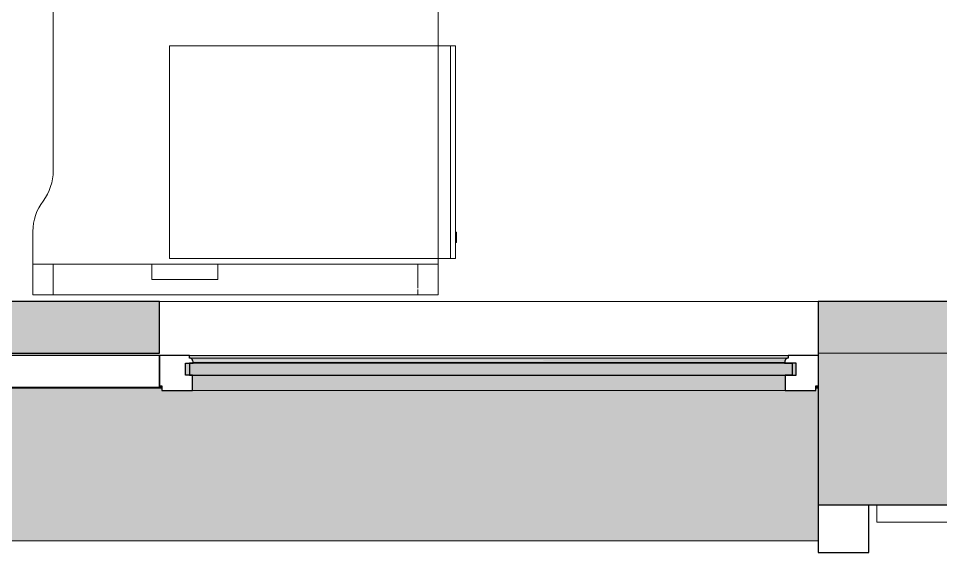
# Model space of a CAD drawing. Header units: millimetres. Extents: x 155927 to 295199, y -4084 to 97293.
# Drawn here: x 222864 to 224684, y 8874 to 9928 of the extents above; entities that cross this region are included whole.
import ezdxf

# ---------------------------------------------------------------- set-up
doc = ezdxf.new("R2010")
doc.units = ezdxf.units.MM
doc.header["$MEASUREMENT"] = 0
for name, color, linetype, lineweight in [('A-GLAZ', 7, 'CONTINUOUS', 9), ('A-GLAZ-CURT', 7, 'CONTINUOUS', 9), ('A-WALL', 7, 'CONTINUOUS', 9), ('A-WALL-PATT', 7, 'CONTINUOUS', 9), ('I-FURN', 8, 'CONTINUOUS', 9), ('I-WALL', 7, 'CONTINUOUS', 9)]:
    doc.layers.add(name, color=color, linetype=linetype, lineweight=lineweight)

msp = doc.modelspace()

# ---------------------------------------------------------------- hatches: boundary and pattern name
at = {"layer": 'A-GLAZ'}
h = msp.add_hatch(color=256, dxfattribs=at)
h.paths.add_polyline_path([(221850.8, 9202.6), (221850.8, 9262.5), (221845.8, 9262.5), (221845.8, 9202.6)], flags=0)
h.paths.add_polyline_path([(223206.4, 9255.8), (223203.6, 9257.5), (223204.9, 9256.4), (223206, 9255.9)], flags=0)
h.paths.add_polyline_path([(217812.4, 9255.8), (217809.6, 9257.5), (217810.9, 9256.4), (217812, 9255.9)], flags=0)
h.paths.add_polyline_path([(220509.4, 9255.8), (220506.6, 9257.5), (220507.9, 9256.4), (220509, 9255.9)], flags=0)
h.paths.add_polyline_path([(215116.4, 9255.8), (215113.6, 9257.5), (215114.9, 9256.4), (215116, 9255.9)], flags=0)
h.paths.add_polyline_path([(212419.4, 9255.8), (212416.6, 9257.5), (212417.9, 9256.4), (212419, 9255.9)], flags=0)
h.paths.add_polyline_path([(209722.4, 9255.8), (209719.6, 9257.5), (209720.9, 9256.4), (209722, 9255.9)], flags=0)
for points in [[(223202.1, 9223.6), (223202, 9247.5), (223194.1, 9247.5), (223194.1, 9223.6)], [(224379.8, 9257.5), (224383.6, 9258.3), (224383.6, 9262.5), (223202, 9262.5), (223202, 9257.5), (224377.8, 9257.5)], [(224374.7, 9223.6), (224399.6, 9223.6), (224399.6, 9247.5), (223202.1, 9247.5), (223202.1, 9223.6), (223774.4, 9223.6)], [(224377.8, 9252.6), (224379.6, 9256.2), (224379.8, 9257.5), (223204.9, 9257), (223207.6, 9253.9), (223208.3, 9252.6), (224377.4, 9252.6)], [(224376.4, 9248.6), (224377.6, 9252.6), (223208, 9251.5), (223209.3, 9248.6), (224374.7, 9248.6)], [(224376.4, 9247.5), (224376.4, 9248.6), (224374.7, 9247.5)], [(224374.7, 9193.6), (224377.6, 9193.6), (224377.6, 9223.6), (223208, 9223.6), (223208, 9193.6), (223774.4, 9193.6)], [(224374.7, 8896.6), (224442.8, 8896.6), (224442.8, 9198.3), (224438.5, 9198.3), (224438.5, 9193.6), (223147.2, 9193.6), (223147.2, 9198.3), (221841.5, 9198.3), (221841.5, 9193.6), (220450.2, 9193.6), (220450.2, 9198.3), (219144.5, 9198.3), (219144.5, 9193.6), (217753.2, 9193.6), (217753.2, 9198.3), (216448.5, 9198.3), (216448.5, 9193.6), (215057.2, 9193.6), (215057.2, 9198.3), (213751.5, 9198.3), (213751.5, 9193.6), (212360.2, 9193.6), (212360.2, 9198.3), (211054.5, 9198.3), (211054.5, 9193.6), (209663.2, 9193.6), (209663.2, 9198.3), (209658.8, 9198.3), (209658.8, 8896.6), (223774.4, 8896.6)]]:
    msp.add_hatch(color=256, dxfattribs=at).paths.add_polyline_path(points, flags=0)
h = msp.add_hatch(color=256, dxfattribs=at)
h.paths.add_polyline_path([(224442.8, 9198.3), (224442.8, 9200.4), (224438.5, 9200.4), (224438.5, 9198.3)], flags=0)
h.paths.add_polyline_path([(223147.2, 9198.3), (223147.2, 9200.4), (221841.5, 9200.4), (221841.5, 9198.3), (223142.8, 9198.3)], flags=0)
h.paths.add_polyline_path([(220172.3, 9198.3), (220450.2, 9198.3), (220450.2, 9200.4), (219144.5, 9200.4), (219144.5, 9198.3), (219148.8, 9198.3)], flags=0)
h.paths.add_polyline_path([(217753.2, 9198.3), (217753.2, 9200.4), (216448.5, 9200.4), (216448.5, 9198.3), (217743.5, 9198.3)], flags=0)
h.paths.add_polyline_path([(213761.2, 9198.3), (215057.2, 9198.3), (215057.2, 9200.4), (213751.5, 9200.4), (213751.5, 9198.3)], flags=0)
h.paths.add_polyline_path([(212360.2, 9198.3), (212360.2, 9200.4), (211054.5, 9200.4), (211054.5, 9198.3), (212350.5, 9198.3)], flags=0)
h.paths.add_polyline_path([(209663.2, 9198.3), (209663.2, 9200.4), (209658.8, 9200.4), (209658.8, 9198.3)], flags=0)
at = {"layer": 'A-WALL-PATT'}
for points in [[(223142.8, 9267.6), (223142.8, 9369.6), (221845.8, 9369.6), (221845.8, 9267.6), (222573.7, 9267.6)], [(225971.4, 9267.6), (225971.4, 9369.6), (224442.8, 9369.6), (224442.8, 9267.6), (224975.1, 9267.6)]]:
    msp.add_hatch(color=256, dxfattribs=at).paths.add_polyline_path(points, flags=0)
h = msp.add_hatch(color=256, dxfattribs=at)
h.paths.add_polyline_path([(231140.8, 8967.6), (231140.8, 9267.6), (230059.8, 9267.6), (230059.8, 8967.6), (230978.5, 8967.6)], flags=0)
h.paths.add_polyline_path([(228577.1, 8967.6), (228775.8, 8967.6), (228775.8, 9267.6), (227617.8, 9267.6), (227617.8, 8967.6)], flags=0)
h.paths.add_polyline_path([(225983.8, 8967.6), (225983.8, 9267.6), (224442.8, 9267.6), (224442.8, 8967.6), (224975.1, 8967.6)], flags=0)
h.paths.add_polyline_path([(209658.8, 8967.6), (209658.8, 9267.6), (208317.8, 9267.6), (208317.8, 8967.6), (209366.2, 8967.6)], flags=0)
h.paths.add_polyline_path([(203963.1, 8967.6), (204033.8, 8967.6), (204033.8, 9267.6), (202692.8, 9267.6), (202692.8, 8967.6), (203362.8, 8967.6)], flags=0)
h.paths.add_polyline_path([(199908.8, 8967.6), (199908.8, 9267.6), (197042.8, 9267.6), (197042.8, 8967.6), (198560, 8967.6)], flags=0)
h.paths.add_polyline_path([(194508.8, 8967.6), (194508.8, 9267.6), (191992.8, 9267.6), (191992.8, 8967.6), (193757.3, 8967.6)], flags=0)
h.paths.add_polyline_path([(190358.8, 8967.6), (190358.8, 9267.6), (187692.8, 9267.6), (187692.8, 8967.6), (188954.6, 8967.6)], flags=0)
h.paths.add_polyline_path([(184151.8, 8967.6), (184908.8, 8967.6), (184908.8, 9267.6), (183192.8, 9267.6), (183192.8, 8967.6), (183551.5, 8967.6)], flags=0)
h.paths.add_polyline_path([(176347.4, 8967.6), (176658.8, 8967.6), (176658.8, 9267.6), (174942.8, 9267.6), (174942.8, 8967.6), (175747, 8967.6)], flags=0)
h.paths.add_polyline_path([(162539.5, 8967.6), (163158.8, 8967.6), (163158.8, 9267.6), (161617.8, 9267.6), (161617.8, 8967.6)], flags=0)
h.paths.add_polyline_path([(159983.8, 8967.6), (159983.8, 9267.6), (159292.8, 9267.6), (159292.8, 8967.6), (159537.8, 8967.6)], flags=0)

# ---------------------------------------------------------------- linework, layer by layer
at = {"layer": 'A-GLAZ', "lineweight": 30}
for p, q in [((223142.8, 9262.5), (221850.8, 9262.5)), ((223142.8, 9200.4), (223142.8, 9262.5)), ((223202, 9262.5), (223142.8, 9262.5)), ((223142.8, 9262.5), (223142.8, 9202.6)), ((223194.1, 9223.6), (223194.1, 9247.5)), ((223194.1, 9247.5), (223209.3, 9247.5)), ((223202, 9257.5), (223202, 9262.5)), ((223203.6, 9257.5), (223202, 9257.5)), ((224399.6, 9247.5), (223202.1, 9247.5)), ((223202.1, 9247.5), (223202.1, 9223.6)), ((223209.3, 9247.5), (223209.3, 9248.6)), ((224376.4, 9248.6), (224376.4, 9247.5)), ((224376.4, 9247.5), (224391.6, 9247.5)), ((224383.6, 9257.5), (224382.1, 9257.5)), ((224383.6, 9262.5), (224383.6, 9257.5)), ((224442.8, 9262.5), (224383.6, 9262.5)), ((224391.6, 9247.5), (224391.6, 9223.6)), ((224399.6, 9223.6), (224399.6, 9247.5)), ((223208, 9223.6), (223194.1, 9223.6)), ((223202.1, 9223.6), (224399.6, 9223.6)), ((223208, 9193.6), (223208, 9223.6)), ((224391.6, 9223.6), (224377.6, 9223.6)), ((224377.6, 9223.6), (224377.6, 9193.6)), ((221850.8, 9200.4), (223142.8, 9200.4)), ((223142.8, 9202.6), (223147.2, 9202.6)), ((223147.2, 9202.6), (223147.2, 9193.6)), ((223147.2, 9193.6), (223208, 9193.6)), ((224377.6, 9193.6), (224438.5, 9193.6)), ((224438.5, 9193.6), (224438.5, 9202.6)), ((224438.5, 9202.6), (224442.8, 9202.6)), ((224442.8, 8967.6), (224442.8, 8873.6)), ((224542.8, 8873.6), (224542.8, 8967.6)), ((224442.8, 8873.6), (224542.8, 8873.6))]:
    msp.add_line(p, q, dxfattribs=at)
at = {"layer": 'A-GLAZ'}
for p, q in [((224383.6, 9262.5), (223202, 9262.5)), ((223202, 9257.5), (223203.6, 9257.5)), ((223203.6, 9257.5), (224382.1, 9257.5)), ((223209.3, 9248.6), (224376.4, 9248.6)), ((224382.1, 9257.5), (224383.6, 9257.5)), ((221841.5, 9198.3), (223147.2, 9198.3)), ((223142.8, 9200.4), (223147.2, 9200.4)), ((223208, 9193.6), (224377.6, 9193.6)), ((224438.5, 9200.4), (224442.8, 9200.4)), ((224438.5, 9198.3), (224442.8, 9198.3)), ((209658.8, 8896.6), (224442.8, 8896.6))]:
    msp.add_line(p, q, dxfattribs=at)
at = {"layer": 'A-GLAZ', "lineweight": 30}
for centre, radius, start, end in [((223202.5, 9252.2), 5.36, 3.4261, 78.0476), ((223215.2, 9253), 7.4, 183.4261, 216.5739), ((224370.5, 9253), 7.4, 323.4261, 356.5739), ((224383.2, 9252.2), 5.36, 101.9524, 176.5739)]:
    msp.add_arc(centre, radius, start, end, dxfattribs=at)
at = {"layer": 'A-GLAZ'}
for points, knots in [([(223206, 9256.2), (223205.9, 9256.4), (223205.5, 9256.7), (223204.7, 9257.2), (223204, 9257.4), (223203.6, 9257.5)], [-0.4, -0.4, -0.4, -0.4, -0.3, -0.2, 0, 0, 0, 0]), ([(223207.8, 9252.6), (223207.8, 9253), (223207.7, 9253.7), (223207.3, 9254.6), (223207.1, 9255), (223207, 9255.2)], [-1, -1, -1, -1, -0.8, -0.7, -0.6, -0.6, -0.6, -0.6]), ([(224378.7, 9255.2), (224378.6, 9255), (224378.4, 9254.6), (224378, 9253.7), (224377.9, 9253), (224377.8, 9252.6)], [0.6, 0.6, 0.6, 0.6, 0.7, 0.8, 1, 1, 1, 1]), ([(224382.1, 9257.5), (224381.6, 9257.4), (224381, 9257.2), (224380.2, 9256.7), (224379.8, 9256.4), (224379.6, 9256.2)], [0, 0, 0, 0, 0.2, 0.3, 0.4, 0.4, 0.4, 0.4])]:
    msp.add_open_spline(points, degree=3, knots=knots, dxfattribs=at)
for points in [[(223209.3, 9248.6), (223209, 9249), (223208.7, 9249.4), (223208.5, 9249.8)], [(224377.1, 9249.8), (224376.9, 9249.4), (224376.7, 9249), (224376.4, 9248.6)]]:
    msp.add_open_spline(points, degree=3, dxfattribs=at)
at = {"layer": 'A-GLAZ-CURT', "lineweight": 20}
for p, q in [((225667.8, 8967.6), (224558.8, 8967.6)), ((224558.8, 8967.6), (224558.8, 8933.6)), ((224558.8, 8933.6), (225667.8, 8933.6))]:
    msp.add_line(p, q, dxfattribs=at)
at = {"layer": 'A-WALL'}
msp.add_line((225971.4, 9267.6), (224442.8, 9267.6), dxfattribs=at)
at = {"layer": 'A-WALL', "lineweight": 30}
for p, q in [((224442.8, 9267.6), (224442.8, 8967.6)), ((224442.8, 8967.6), (225983.8, 8967.6))]:
    msp.add_line(p, q, dxfattribs=at)
at = {"layer": 'I-FURN'}
for p, q in [((223692.8, 9382.7), (223692.8, 10982.7)), ((223692.8, 10982.7), (223692.8, 9382.7)), ((222932.8, 10460), (222932.8, 9627.7)), ((222932.8, 9627.7), (222932.8, 10460)), ((223162.1, 9874.3), (223162.1, 9454.3)), ((223692.8, 9874.3), (223162.1, 9874.3)), ((223717.1, 9874.3), (223692.8, 9874.3)), ((223727.1, 9874.3), (223717.1, 9874.3)), ((223717.1, 9874.3), (223717.1, 9454.3)), ((223717.1, 9454.3), (223717.1, 9874.3)), ((223727.1, 9454.3), (223727.1, 9874.3)), ((222892.8, 9507.7), (222892.8, 9382.7)), ((222892.8, 9382.7), (222892.8, 9507.7)), ((223729.1, 9505.9), (223727.1, 9505.9)), ((223729.1, 9505.9), (223729.1, 9485.9)), ((223729.1, 9485.9), (223729.1, 9505.9)), ((223727.1, 9485.9), (223729.1, 9485.9)), ((223162.1, 9454.3), (223692.8, 9454.3)), ((223692.8, 9454.3), (223717.1, 9454.3)), ((223717.1, 9454.3), (223727.1, 9454.3)), ((222932.8, 9442.7), (222892.8, 9442.7)), ((222892.8, 9442.7), (223127.8, 9442.7)), ((222892.8, 9382.7), (222892.8, 9442.7)), ((222892.8, 9382.7), (222892.8, 9442.7)), ((223652.8, 9442.7), (222932.8, 9442.7)), ((222932.8, 9382.7), (222932.8, 9442.7)), ((222932.8, 9382.7), (222932.8, 9442.7)), ((223127.8, 9442.7), (223257.8, 9442.7)), ((223127.8, 9412.7), (223127.8, 9442.7)), ((223127.8, 9412.7), (223127.8, 9442.7)), ((223257.8, 9442.7), (223692.8, 9442.7)), ((223257.8, 9442.7), (223257.8, 9412.7)), ((223257.8, 9412.7), (223257.8, 9442.7)), ((223692.8, 9442.7), (223652.8, 9442.7)), ((223652.8, 9395.6), (223652.8, 9442.7)), ((223652.8, 9395.6), (223652.8, 9442.7)), ((223692.8, 9442.7), (223692.8, 9382.7)), ((223692.8, 9382.7), (223692.8, 9442.7)), ((223257.8, 9412.7), (223127.8, 9412.7)), ((223127.8, 9412.7), (223257.8, 9412.7)), ((223652.8, 9382.7), (223652.8, 9393.3)), ((223652.8, 9382.7), (223652.8, 9393.3)), ((222892.8, 9382.7), (222932.8, 9382.7)), ((223692.8, 9382.7), (222892.8, 9382.7)), ((222892.8, 9382.7), (223692.8, 9382.7)), ((223692.8, 9382.7), (222892.8, 9382.7)), ((222932.8, 9382.7), (223652.8, 9382.7)), ((223652.8, 9382.7), (223692.8, 9382.7))]:
    msp.add_line(p, q, dxfattribs=at)
for centre, start, end in [((222832.8, 9627.7), 323.1301, 0), ((222832.8, 9627.7), 323.1301, 0), ((222992.8, 9507.7), 143.1301, 180), ((222992.8, 9507.7), 143.1301, 180)]:
    msp.add_arc(centre, 100, start, end, dxfattribs=at)
at = {"layer": 'I-WALL', "lineweight": 30}
for p, q in [((223142.8, 9369.6), (221845.8, 9369.6)), ((223142.8, 9267.6), (223142.8, 9369.6)), ((225448.8, 9369.6), (224442.8, 9369.6)), ((224442.8, 9369.6), (224442.8, 9267.6)), ((221845.8, 9267.6), (223142.8, 9267.6))]:
    msp.add_line(p, q, dxfattribs=at)
at = {"layer": 'I-WALL'}
for p, q in [((223142.8, 9369.6), (224442.8, 9369.6)), ((224442.8, 9267.6), (225971.4, 9267.6))]:
    msp.add_line(p, q, dxfattribs=at)

doc.saveas('drawing.dxf')
